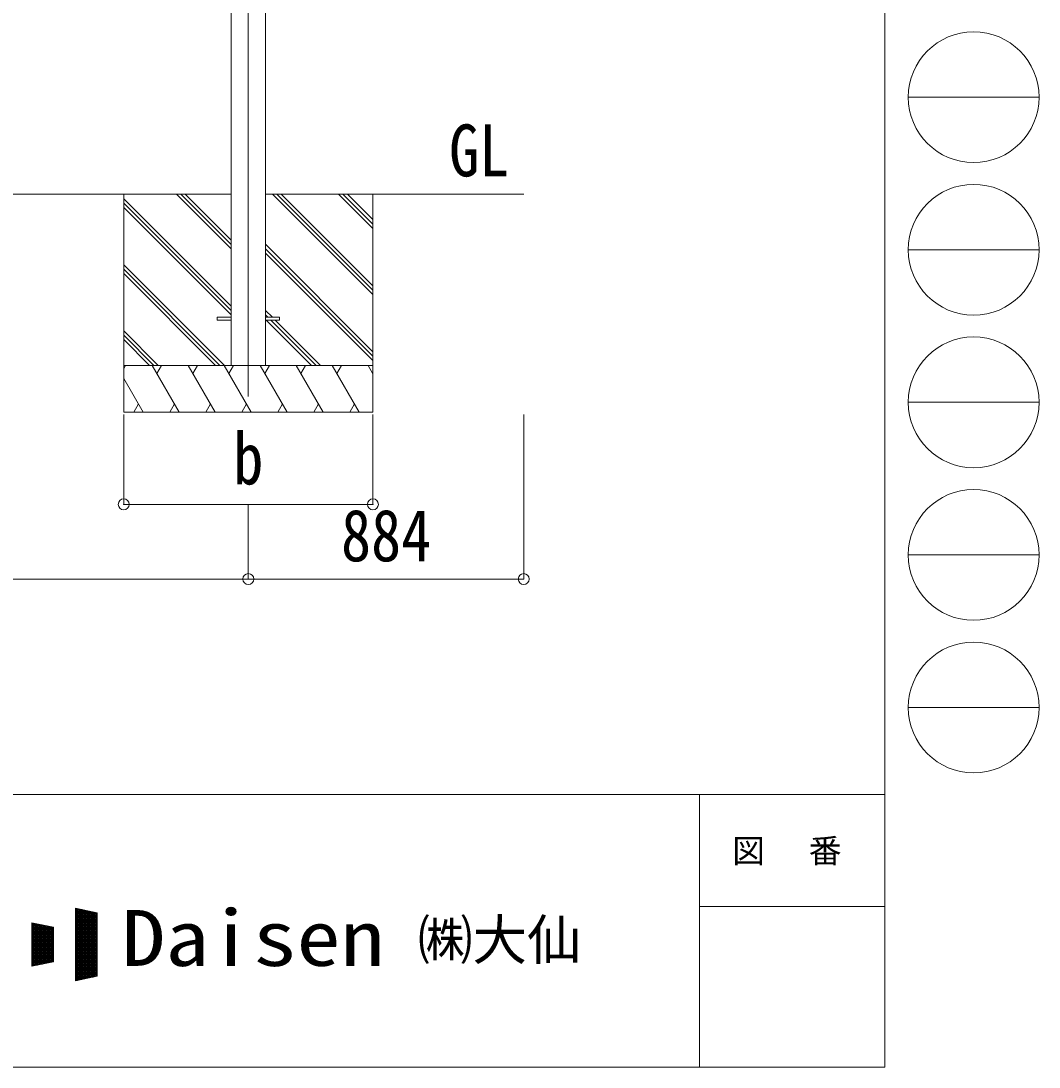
# Model space of a CAD drawing. Units: millimetres at full size; details may follow other scales. Extents: x -9783 to 9892, y -6828 to 6752.
# Drawn here: x 6624 to 9892, y -6828 to -3468 of the extents above; entities that cross this region are included whole.
import ezdxf
from ezdxf.enums import TextEntityAlignment as Align

# ---------------------------------------------------------------- set-up
doc = ezdxf.new("R2010")
doc.units = ezdxf.units.MM
doc.header["$LTSCALE"] = 35
doc.header["$PDMODE"] = 32
doc.header["$PDSIZE"] = 35
for name, color, linetype, lineweight in [('0-0_0', 7, 'Continuous', 9), ('0-1_本体', 4, 'Continuous', 9), ('0-2_部品', 7, 'Continuous', 9), ('0-8_PARTS2', 2, 'Continuous', 9), ('0-A_寸法', 6, 'Continuous', 9), ('F-0_240', 7, 'Continuous', 9)]:
    doc.layers.add(name, color=color, linetype=linetype, lineweight=lineweight)
doc.styles.add('ＭＳ ゴシック', font='')
doc.styles.get('ＭＳ ゴシック').set_extended_font_data('MS Gothic')

msp = doc.modelspace()

# ---------------------------------------------------------------- linework, layer by layer
at = {"layer": '0-0_0'}
for p, q in [((7298.87, -4024.33), (5408.87, -4024.33)), ((6953.87, -4024.33), (6953.87, -4724.32)), ((7298.87, -4200.16), (7123.04, -4024.33)), ((7298.87, -4186.01), (7137.18, -4024.33)), ((7298.87, -4171.87), (7151.33, -4024.33)), ((8237.87, -4024.33), (7408.87, -4024.33)), ((7753.87, -4346.79), (7431.41, -4024.33)), ((7753.87, -4332.64), (7445.55, -4024.33)), ((7753.87, -4318.5), (7459.69, -4024.33)), ((7753.87, -4134.66), (7643.54, -4024.33)), ((7753.87, -4120.51), (7657.68, -4024.33)), ((7753.87, -4106.37), (7671.83, -4024.33)), ((7753.87, -4024.33), (7753.87, -4724.32)), ((7298.87, -4384), (6953.87, -4039)), ((7298.87, -4398.14), (6953.87, -4053.15)), ((7298.87, -4412.29), (6953.87, -4067.29)), ((7753.87, -4530.63), (7408.87, -4185.64)), ((7753.87, -4544.78), (7408.87, -4199.78)), ((7753.87, -4558.92), (7408.87, -4213.92)), ((7277.06, -4574.32), (6953.87, -4251.14)), ((7262.92, -4574.32), (6953.87, -4265.28)), ((7248.78, -4574.32), (6953.87, -4279.42)), ((7430.93, -4419.83), (7408.87, -4397.77)), ((7416.79, -4419.83), (7408.87, -4411.91)), ((7557.15, -4574.32), (7411.65, -4428.83)), ((7571.29, -4574.32), (7425.79, -4428.83)), ((7585.43, -4574.32), (7439.93, -4428.83)), ((7064.93, -4574.32), (6953.87, -4463.27)), ((7050.79, -4574.32), (6953.87, -4477.41)), ((7036.65, -4574.32), (6953.87, -4491.55)), ((6953.87, -4574.32), (7753.87, -4574.32)), ((6959.7, -4574.32), (6953.87, -4584.42)), ((7131.78, -4724.32), (7045.17, -4574.32)), ((7075.17, -4574.32), (7060.17, -4600.31)), ((7247.25, -4724.32), (7160.64, -4574.32)), ((7175.64, -4600.31), (7190.64, -4574.32)), ((7362.72, -4724.32), (7276.11, -4574.32)), ((7291.11, -4600.31), (7306.12, -4574.32)), ((7478.19, -4724.32), (7391.58, -4574.32)), ((7406.58, -4600.31), (7421.59, -4574.32)), ((7593.66, -4724.32), (7507.05, -4574.32)), ((7522.05, -4600.31), (7537.06, -4574.32)), ((7709.13, -4724.32), (7622.52, -4574.32)), ((7637.52, -4600.31), (7652.52, -4574.32)), ((7753.87, -4601.83), (7737.99, -4574.32)), ((7016.31, -4724.32), (6953.87, -4616.19)), ((7001.31, -4698.35), (6986.31, -4724.32)), ((7116.78, -4698.35), (7101.78, -4724.32)), ((7232.25, -4698.35), (7217.25, -4724.32)), ((7347.72, -4698.34), (7332.72, -4724.32)), ((7463.19, -4698.34), (7448.19, -4724.32)), ((7578.66, -4698.35), (7563.66, -4724.32)), ((7694.13, -4698.35), (7679.13, -4724.32)), ((7753.87, -4724.32), (6953.87, -4724.32))]:
    msp.add_line(p, q, dxfattribs=at)
at = {"layer": '0-1_本体'}
for p, q in [((7298.87, -1394.33), (7298.87, -4574.32)), ((7408.87, -1394.33), (7408.87, -4574.32))]:
    msp.add_line(p, q, dxfattribs=at)
at = {"layer": '0-2_部品', "color": 4}
for p, q in [((7253.87, -4419.82), (7253.87, -4428.82)), ((7253.87, -4419.82), (7298.87, -4419.82)), ((7253.87, -4428.82), (7298.87, -4428.82)), ((7408.87, -4419.82), (7453.87, -4419.82)), ((7408.87, -4428.82), (7453.87, -4428.82)), ((7453.87, -4419.82), (7453.87, -4428.82))]:
    msp.add_line(p, q, dxfattribs=at)
at = {"layer": '0-8_PARTS2'}
msp.add_line((7353.87, -1428.19), (7353.87, -4674.32), dxfattribs=at)
at = {"layer": '0-A_寸法'}
for p, q in [((6953.87, -5020.71), (6953.87, -4731.74)), ((7753.87, -5020.71), (7753.87, -4731.74)), ((8237.87, -5260.69), (8237.87, -4731.74)), ((7753.87, -5020.71), (6953.87, -5020.71)), ((7353.87, -5260.69), (7353.87, -5020.71)), ((7353.87, -5260.69), (5353.87, -5260.69)), ((8237.87, -5260.69), (7353.87, -5260.69))]:
    msp.add_line(p, q, dxfattribs=at)
for p in [(6953.87, -5020.71), (7753.87, -5020.71), (7353.87, -5260.69), (8237.87, -5260.69)]:
    msp.add_point(p, dxfattribs=at)
at = {"layer": 'F-0_240', "color": 5}
for p, q in [((9396.97, 6751.9), (9396.97, -6828.1)), ((-9783.03, -5953.1), (9396.97, -5953.1)), ((8801.97, -5953.1), (8801.97, -6828.1)), ((8801.97, -6311.85), (9396.97, -6311.85)), ((-9783.03, -6828.1), (9396.97, -6828.1))]:
    msp.add_line(p, q, dxfattribs=at)
at = {"layer": 'F-0_240', "color": 4}
for p, q in [((9471.77, -3713.1), (9891.77, -3713.1)), ((9471.77, -4203.1), (9891.77, -4203.1)), ((9471.77, -4693.1), (9891.77, -4693.1)), ((9471.77, -5183.1), (9891.77, -5183.1)), ((9471.77, -5673.1), (9891.77, -5673.1))]:
    msp.add_line(p, q, dxfattribs=at)
at = {"layer": 'F-0_240'}
for p, q in [((6799.04, -6317.8), (6869.04, -6332.38)), ((6799.04, -6317.8), (6799.04, -6551.13)), ((6799.04, -6318.76), (6803.65, -6318.76)), ((6799.04, -6322.26), (6820.45, -6322.26)), ((6799.04, -6325.76), (6837.25, -6325.76)), ((6799.04, -6329.26), (6854.05, -6329.26)), ((6799.04, -6332.76), (6869.04, -6332.76)), ((6799.04, -6336.26), (6869.04, -6336.26)), ((6799.04, -6339.76), (6869.04, -6339.76)), ((6799.04, -6343.26), (6869.04, -6343.26)), ((6799.04, -6346.76), (6869.04, -6346.76)), ((6799.04, -6350.26), (6869.04, -6350.26)), ((6801.12, -6550.7), (6801.12, -6318.23)), ((6804.62, -6549.97), (6804.62, -6318.96)), ((6808.12, -6549.24), (6808.12, -6319.69)), ((6811.62, -6548.51), (6811.62, -6320.42)), ((6815.12, -6547.78), (6815.12, -6321.15)), ((6818.62, -6547.05), (6818.62, -6321.88)), ((6822.12, -6546.33), (6822.12, -6322.61)), ((6825.62, -6545.6), (6825.62, -6323.34)), ((6829.12, -6544.87), (6829.12, -6324.06)), ((6832.62, -6544.14), (6832.62, -6324.79)), ((6836.12, -6543.41), (6836.12, -6325.52)), ((6839.62, -6542.68), (6839.62, -6326.25)), ((6843.12, -6541.95), (6843.12, -6326.98)), ((6846.62, -6541.22), (6846.62, -6327.71)), ((6850.12, -6540.49), (6850.12, -6328.44)), ((6853.62, -6539.76), (6853.62, -6329.17)), ((6857.12, -6539.03), (6857.12, -6329.9)), ((6860.62, -6538.3), (6860.62, -6330.63)), ((6864.12, -6537.58), (6864.12, -6331.36)), ((6867.62, -6536.85), (6867.62, -6332.09)), ((6869.04, -6332.38), (6869.04, -6536.55)), ((6659.04, -6364.47), (6729.04, -6379.05)), ((6659.04, -6364.47), (6659.04, -6504.47)), ((6659.04, -6367.76), (6674.85, -6367.76)), ((6659.04, -6371.26), (6691.65, -6371.26)), ((6659.04, -6374.76), (6708.45, -6374.76)), ((6659.04, -6378.26), (6725.25, -6378.26)), ((6659.04, -6381.76), (6729.04, -6381.76)), ((6661.12, -6504.03), (6661.12, -6364.9)), ((6664.62, -6503.3), (6664.62, -6365.63)), ((6668.12, -6502.58), (6668.12, -6366.36)), ((6671.62, -6501.85), (6671.62, -6367.09)), ((6675.12, -6501.12), (6675.12, -6367.81)), ((6678.62, -6500.39), (6678.62, -6368.54)), ((6682.12, -6499.66), (6682.12, -6369.27)), ((6685.62, -6498.93), (6685.62, -6370)), ((6689.12, -6498.2), (6689.12, -6370.73)), ((6692.62, -6497.47), (6692.62, -6371.46)), ((6696.12, -6496.74), (6696.12, -6372.19)), ((6699.62, -6496.01), (6699.62, -6372.92)), ((6703.12, -6495.28), (6703.12, -6373.65)), ((6706.62, -6494.55), (6706.62, -6374.38)), ((6710.12, -6493.83), (6710.12, -6375.11)), ((6713.62, -6493.1), (6713.62, -6375.84)), ((6717.12, -6492.37), (6717.12, -6376.56)), ((6720.62, -6491.64), (6720.62, -6377.29)), ((6724.12, -6490.91), (6724.12, -6378.02)), ((6727.62, -6490.18), (6727.62, -6378.75)), ((6729.04, -6379.05), (6729.04, -6489.88)), ((6799.04, -6353.76), (6869.04, -6353.76)), ((6799.04, -6357.26), (6869.04, -6357.26)), ((6799.04, -6360.76), (6869.04, -6360.76)), ((6799.04, -6364.26), (6869.04, -6364.26)), ((6799.04, -6367.76), (6869.04, -6367.76)), ((6799.04, -6371.26), (6869.04, -6371.26)), ((6799.04, -6374.76), (6869.04, -6374.76)), ((6799.04, -6378.26), (6869.04, -6378.26)), ((6799.04, -6381.76), (6869.04, -6381.76)), ((6659.04, -6385.26), (6729.04, -6385.26)), ((6659.04, -6388.76), (6729.04, -6388.76)), ((6659.04, -6392.26), (6729.04, -6392.26)), ((6659.04, -6395.76), (6729.04, -6395.76)), ((6659.04, -6399.26), (6729.04, -6399.26)), ((6659.04, -6402.76), (6729.04, -6402.76)), ((6659.04, -6406.26), (6729.04, -6406.26)), ((6659.04, -6409.76), (6729.04, -6409.76)), ((6659.04, -6413.26), (6729.04, -6413.26)), ((6659.04, -6416.76), (6729.04, -6416.76)), ((6799.04, -6385.26), (6869.04, -6385.26)), ((6799.04, -6388.76), (6869.04, -6388.76)), ((6799.04, -6392.26), (6869.04, -6392.26)), ((6799.04, -6395.76), (6869.04, -6395.76)), ((6799.04, -6399.26), (6869.04, -6399.26)), ((6799.04, -6402.76), (6869.04, -6402.76)), ((6799.04, -6406.26), (6869.04, -6406.26)), ((6799.04, -6409.76), (6869.04, -6409.76)), ((6799.04, -6413.26), (6869.04, -6413.26)), ((6799.04, -6416.76), (6869.04, -6416.76)), ((6659.04, -6420.26), (6729.04, -6420.26)), ((6659.04, -6423.76), (6729.04, -6423.76)), ((6659.04, -6427.26), (6729.04, -6427.26)), ((6659.04, -6430.76), (6729.04, -6430.76)), ((6659.04, -6434.26), (6729.04, -6434.26)), ((6659.04, -6437.76), (6729.04, -6437.76)), ((6659.04, -6441.26), (6729.04, -6441.26)), ((6659.04, -6444.76), (6729.04, -6444.76)), ((6659.04, -6448.26), (6729.04, -6448.26)), ((6799.04, -6420.26), (6869.04, -6420.26)), ((6799.04, -6423.76), (6869.04, -6423.76)), ((6799.04, -6427.26), (6869.04, -6427.26)), ((6799.04, -6430.76), (6869.04, -6430.76)), ((6799.04, -6434.26), (6869.04, -6434.26)), ((6799.04, -6437.76), (6869.04, -6437.76)), ((6799.04, -6441.26), (6869.04, -6441.26)), ((6799.04, -6444.76), (6869.04, -6444.76)), ((6799.04, -6448.26), (6869.04, -6448.26)), ((6659.04, -6451.76), (6729.04, -6451.76)), ((6659.04, -6455.26), (6729.04, -6455.26)), ((6659.04, -6458.76), (6729.04, -6458.76)), ((6659.04, -6462.26), (6729.04, -6462.26)), ((6659.04, -6465.76), (6729.04, -6465.76)), ((6659.04, -6469.26), (6729.04, -6469.26)), ((6659.04, -6472.76), (6729.04, -6472.76)), ((6659.04, -6476.26), (6729.04, -6476.26)), ((6659.04, -6479.76), (6729.04, -6479.76)), ((6659.04, -6483.26), (6729.04, -6483.26)), ((6799.04, -6451.76), (6869.04, -6451.76)), ((6799.04, -6455.26), (6869.04, -6455.26)), ((6799.04, -6458.76), (6869.04, -6458.76)), ((6799.04, -6462.26), (6869.04, -6462.26)), ((6799.04, -6465.76), (6869.04, -6465.76)), ((6799.04, -6469.26), (6869.04, -6469.26)), ((6799.04, -6472.76), (6869.04, -6472.76)), ((6799.04, -6476.26), (6869.04, -6476.26)), ((6799.04, -6479.76), (6869.04, -6479.76)), ((6799.04, -6483.26), (6869.04, -6483.26)), ((6659.04, -6486.76), (6729.04, -6486.76)), ((6659.04, -6504.47), (6729.04, -6489.88)), ((6659.04, -6490.26), (6727.23, -6490.26)), ((6659.04, -6493.76), (6710.43, -6493.76)), ((6659.04, -6497.26), (6693.63, -6497.26)), ((6659.04, -6500.76), (6676.83, -6500.76)), ((6659.04, -6504.26), (6660.03, -6504.26)), ((6799.04, -6486.76), (6869.04, -6486.76)), ((6799.04, -6490.26), (6869.04, -6490.26)), ((6799.04, -6493.76), (6869.04, -6493.76)), ((6799.04, -6497.26), (6869.04, -6497.26)), ((6799.04, -6500.76), (6869.04, -6500.76)), ((6799.04, -6504.26), (6869.04, -6504.26)), ((6799.04, -6507.76), (6869.04, -6507.76)), ((6799.04, -6511.26), (6869.04, -6511.26)), ((6799.04, -6514.76), (6869.04, -6514.76)), ((6799.04, -6518.26), (6869.04, -6518.26)), ((6799.04, -6521.76), (6869.04, -6521.76)), ((6799.04, -6525.26), (6869.04, -6525.26)), ((6799.04, -6528.76), (6869.04, -6528.76)), ((6799.04, -6532.26), (6869.04, -6532.26)), ((6799.04, -6535.76), (6869.04, -6535.76)), ((6869.04, -6536.55), (6799.04, -6551.13)), ((6799.04, -6539.26), (6856.03, -6539.26)), ((6799.04, -6542.76), (6839.23, -6542.76)), ((6799.04, -6546.26), (6822.43, -6546.26)), ((6799.04, -6549.76), (6805.63, -6549.76))]:
    msp.add_line(p, q, dxfattribs=at)
at = {"layer": 'F-0_240', "color": 4}
for centre in [(9681.77, -3713.1), (9681.77, -4203.1), (9681.77, -4693.1), (9681.77, -5183.1), (9681.77, -5673.1)]:
    msp.add_circle(centre, 210, dxfattribs=at)

# ---------------------------------------------------------------- texts
at = {"layer": '0-0_0', "style": 'ＭＳ ゴシック', "width": 0.85}
msp.add_text('GL', height=166.8, dxfattribs=at).set_placement((7998.13, -4017.39), align=Align.BOTTOM_LEFT)
at = {"layer": '0-A_寸法', "color": 7, "style": 'ＭＳ ゴシック', "width": 0.85}
for s, p in [('b', (7305.75, -5006.34)), ('884', (7651.5, -5253.69))]:
    msp.add_text(s, height=166.8, dxfattribs=at).set_placement(p, align=Align.BOTTOM_LEFT)
at = {"layer": 'F-0_240', "style": 'ＭＳ ゴシック', "width": 1.15}
msp.add_text('Daisen', height=179.6, dxfattribs=at).set_placement((6947.05, -6556.97), align=Align.BOTTOM_LEFT)
at = {"layer": 'F-0_240', "style": 'ＭＳ ゴシック'}
msp.add_text('㈱大仙\u3000', height=128.3, dxfattribs=at).set_placement((7898.35, -6521.97), align=Align.BOTTOM_LEFT)
at = {"layer": 'F-0_240', "insert": (8906.97, -6180.6), "char_height": 76.98, "attachment_point": 7, "style": 'ＭＳ ゴシック'}
msp.add_mtext('\\T1.17;図\u3000番', dxfattribs=at)

doc.saveas('drawing.dxf')
